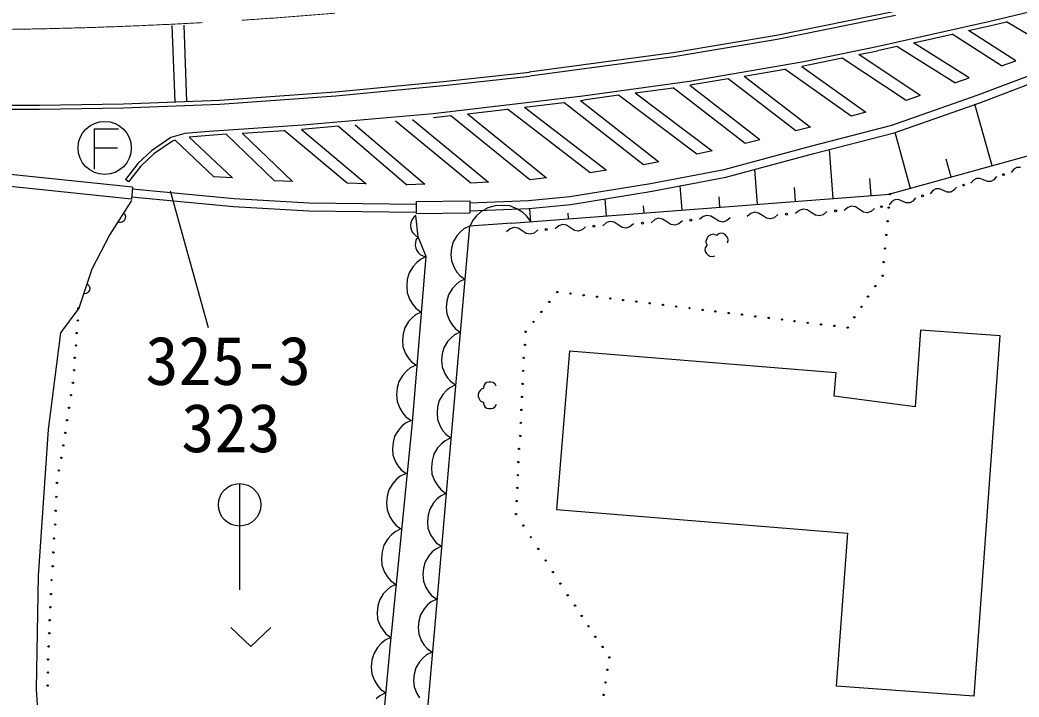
# Model space of a CAD drawing. Units: millimetres, scale not verified. Extents: x 40000 to 680000, y 20000 to 380000.
# Drawn here: x 409090 to 446692, y 237750 to 263248 of the extents above; entities that cross this region are included whole.
import ezdxf
from ezdxf.enums import TextEntityAlignment as Align

# ---------------------------------------------------------------- set-up
doc = ezdxf.new("R2010")
doc.units = ezdxf.units.MM
doc.header["$LTSCALE"] = 1000
doc.linetypes.add('CHAIN', pattern=[18.5, 12, -1.5, 3.5, -1.5])
for name, color, linetype, lineweight in [('M-BGD', 7, 'Continuous', 25), ('M-BMK', 2, 'CHAIN', 13), ('M-STR-STRC', 7, 'Continuous', 25)]:
    doc.layers.add(name, color=color, linetype=linetype, lineweight=lineweight)
doc.styles.add('ＭＳ ゴシック', font='')
doc.styles.get('ＭＳ ゴシック').set_extended_font_data('MS Gothic')

msp = doc.modelspace()

# ---------------------------------------------------------------- linework, layer by layer
at = {"layer": 'M-BGD'}
for p, q in [((450227, 264310), (445548, 263176)), ((442015, 263562), (437563, 262661)), ((442047, 263415), (437590, 262513)), ((414807, 263038), (414913, 260164)), ((415257, 263051), (415362, 260182)), ((445548, 263176), (441341, 262235)), ((444788, 262852), (445582, 263030)), ((446568, 261710), (444788, 262852)), ((445582, 263030), (446216, 263184)), ((447848, 262208), (446216, 263184)), ((437563, 262661), (433675, 262012)), ((437590, 262513), (433697, 261864)), ((442715, 262389), (444170, 262714)), ((446036, 261517), (444170, 262714)), ((441341, 262235), (438590, 261671)), ((442091, 262249), (441372, 262088)), ((444279, 260879), (442091, 262249)), ((444815, 261073), (442715, 262389)), ((433675, 262012), (428259, 261287)), ((433697, 261864), (428279, 261138)), ((440036, 261814), (438512, 261502)), ((442447, 260211), (440036, 261814)), ((440657, 261942), (441372, 262088)), ((442972, 260402), (440657, 261942)), ((438590, 261671), (434292, 260937)), ((436347, 261135), (437884, 261398)), ((440373, 259620), (437884, 261398)), ((438512, 261502), (440926, 259777)), ((445116, 260416), (447796, 261434)), ((446036, 261517), (446568, 261710)), ((425139, 260938), (428262, 261287)), ((425155, 260789), (428279, 261138)), ((435743, 261032), (434315, 260788)), ((438288, 259073), (435743, 261032)), ((436347, 261135), (438838, 259217)), ((444279, 260879), (444815, 261073)), ((445219, 260134), (447905, 261154)), ((420960, 260543), (425139, 260938)), ((420972, 260394), (425155, 260789)), ((434292, 260937), (430281, 260377)), ((432250, 260501), (433677, 260699)), ((436383, 258601), (433677, 260699)), ((436939, 258739), (434300, 260786)), ((412986, 260088), (416601, 260230)), ((416601, 260230), (420960, 260543)), ((416610, 260081), (420972, 260394)), ((430281, 260377), (424641, 259713)), ((430189, 260216), (430300, 260229)), ((430189, 260216), (433136, 257909)), ((431619, 260412), (430300, 260229)), ((434567, 258196), (431619, 260412)), ((432250, 260501), (435144, 258325)), ((441908, 259291), (445116, 260416)), ((442972, 260402), (442447, 260211)), ((407243, 260039), (409824, 260036)), ((407243, 259889), (409825, 259886)), ((409824, 260036), (412986, 260088)), ((409825, 259886), (412990, 259939)), ((412990, 259939), (416610, 260081)), ((425929, 259714), (427442, 259892)), ((430545, 257495), (427442, 259892)), ((428081, 259967), (429554, 260141)), ((428081, 259967), (431162, 257587)), ((432554, 257793), (429554, 260141)), ((441996, 259003), (445219, 260134)), ((445676, 257750), (445035, 260077)), ((424641, 259713), (419731, 259282)), ((423864, 259494), (426725, 257139)), ((425305, 259640), (424656, 259564)), ((428285, 257223), (425305, 259640)), ((425929, 259714), (428907, 257298)), ((440926, 259777), (440373, 259620)), ((411878, 259148), (411878, 257628)), ((411878, 259148), (412798, 259148)), ((419731, 259282), (416193, 259052)), ((417458, 258984), (419032, 259086)), ((421399, 257099), (419032, 259086)), ((421081, 259250), (419683, 259127)), ((419683, 259127), (422119, 257082)), ((421081, 259250), (423650, 257046)), ((421708, 259305), (424322, 257062)), ((426061, 257103), (423224, 259438)), ((438838, 259217), (438288, 259073)), ((438897, 258504), (441908, 259291)), ((414766, 258827), (414038, 258322)), ((415300, 258979), (414766, 258827)), ((414933, 258719), (414831, 258690)), ((416388, 257345), (414933, 258719)), ((416193, 259052), (415300, 258979)), ((416205, 258903), (415459, 258841)), ((415459, 258841), (417094, 257298)), ((416850, 258945), (416205, 258903)), ((418674, 257192), (416850, 258945)), ((417458, 258984), (419347, 257169)), ((436939, 258739), (436383, 258601)), ((438973, 258214), (441996, 259003)), ((442605, 256905), (442025, 259014)), ((411878, 258428), (412758, 258428)), ((414831, 258690), (414133, 258205)), ((435591, 257623), (438897, 258504)), ((439702, 256530), (439561, 258367)), ((447979, 258384), (441826, 256694)), ((414038, 258322), (413528, 257846)), ((414133, 258205), (413640, 257745)), ((435144, 258325), (434567, 258196)), ((435657, 257330), (438973, 258214)), ((444140, 257327), (443952, 258011)), ((413528, 257846), (413060, 257241)), ((413640, 257745), (413178, 257150)), ((431162, 257587), (430545, 257495)), ((433136, 257909), (432554, 257793)), ((432827, 257096), (435591, 257623)), ((436855, 256312), (436755, 257622)), ((446497, 257624), (446398, 257498)), ((446613, 257687), (446497, 257624)), ((446745, 257689), (446613, 257687)), ((413324, 256953), (407283, 257579)), ((413178, 257150), (413060, 257241)), ((417094, 257298), (416388, 257345)), ((428907, 257298), (428285, 257223)), ((432879, 256800), (435657, 257330)), ((441126, 256639), (441076, 257284)), ((444977, 257221), (444881, 257100)), ((445089, 257283), (444977, 257221)), ((445217, 257284), (445089, 257283)), ((445361, 257226), (445217, 257284)), ((445504, 257168), (445361, 257226)), ((445744, 257231), (445632, 257169)), ((445840, 257352), (445744, 257231)), ((413283, 256504), (407248, 257130)), ((413323, 256949), (413282, 256491)), ((413317, 256884), (417151, 256529)), ((419347, 257169), (418674, 257192)), ((422119, 257082), (421399, 257099)), ((424322, 257062), (423650, 257046)), ((426725, 257139), (426061, 257103)), ((429790, 256601), (432827, 257096)), ((434008, 256093), (433938, 257002)), ((438279, 256421), (438239, 256935)), ((443566, 256887), (443450, 256823)), ((443698, 256888), (443566, 256887)), ((443846, 256828), (443698, 256888)), ((444242, 256833), (444126, 256769)), ((444341, 256958), (444242, 256833)), ((445632, 257169), (445504, 257168)), ((413291, 256585), (417129, 256230)), ((417151, 256529), (419970, 256365)), ((427602, 255602), (441826, 256694)), ((428227, 256448), (429790, 256601)), ((429829, 256303), (432879, 256800)), ((431161, 255875), (431112, 256512)), ((435431, 256202), (435402, 256586)), ((442018, 256480), (441903, 256417)), ((442150, 256482), (442018, 256480)), ((442299, 256422), (442150, 256482)), ((442794, 256552), (442694, 256426)), ((443450, 256823), (443351, 256698)), ((443994, 256768), (443846, 256828)), ((444126, 256769), (443994, 256768)), ((413292, 256445), (412473, 255169)), ((417129, 256230), (419959, 256065)), ((419970, 256365), (423998, 256312)), ((423997, 256406), (426016, 256431)), ((423997, 256406), (424003, 255956)), ((426016, 256431), (426022, 255981)), ((426017, 256363), (428227, 256448)), ((426021, 256063), (428247, 256149)), ((426705, 256179), (426441, 256021)), ((426977, 256246), (426705, 256179)), ((427252, 256267), (426977, 256246)), ((427531, 256243), (427252, 256267)), ((427817, 256126), (427531, 256243)), ((428011, 256003), (427817, 256126)), ((428247, 256149), (429829, 256303)), ((428314, 255657), (428277, 256139)), ((432584, 255984), (432564, 256247)), ((438421, 256079), (438281, 255959)), ((438567, 256126), (438421, 256079)), ((438717, 256098), (438567, 256126)), ((438872, 255997), (438717, 256098)), ((440246, 256192), (440109, 256075)), ((440387, 256237), (440246, 256192)), ((440533, 256211), (440387, 256237)), ((440684, 256112), (440533, 256211)), ((440835, 256013), (440684, 256112)), ((441259, 256148), (441122, 256032)), ((441903, 256417), (441803, 256291)), ((442447, 256361), (442299, 256422)), ((442579, 256363), (442447, 256361)), ((442694, 256426), (442579, 256363)), ((412991, 255975), (413023, 255936)), ((413042, 255743), (413007, 255689)), ((413023, 255936), (413043, 255894)), ((413054, 255792), (413042, 255743)), ((413043, 255894), (413055, 255839)), ((413055, 255839), (413054, 255792)), ((419959, 256065), (424002, 256012)), ((423834, 255703), (423796, 255603)), ((423875, 255772), (423834, 255703)), ((423918, 255824), (423875, 255772)), ((423993, 255880), (423918, 255824)), ((424075, 255077), (423993, 255880)), ((424003, 255956), (426022, 255981)), ((426141, 255721), (426021, 255481)), ((426268, 255869), (426141, 255721)), ((426441, 256021), (426268, 255869)), ((428159, 255876), (428011, 256003)), ((428314, 255657), (428159, 255876)), ((429737, 255766), (429721, 255979)), ((432982, 255733), (432842, 255613)), ((433128, 255780), (432982, 255733)), ((433278, 255752), (433128, 255780)), ((433433, 255651), (433278, 255752)), ((434807, 255846), (434670, 255729)), ((434948, 255891), (434807, 255846)), ((435094, 255865), (434948, 255891)), ((435245, 255766), (435094, 255865)), ((435395, 255667), (435245, 255766)), ((435820, 255802), (435683, 255686)), ((436603, 255961), (436466, 255844)), ((436745, 256006), (436603, 255961)), ((436891, 255979), (436745, 256006)), ((437041, 255880), (436891, 255979)), ((437192, 255782), (437041, 255880)), ((437338, 255755), (437192, 255782)), ((437479, 255800), (437338, 255755)), ((437616, 255917), (437479, 255800)), ((439026, 255895), (438872, 255997)), ((439176, 255868), (439026, 255895)), ((439322, 255914), (439176, 255868)), ((439462, 256034), (439322, 255914)), ((440981, 255986), (440835, 256013)), ((441122, 256032), (440981, 255986)), ((412824, 255626), (412775, 255639)), ((412871, 255625), (412824, 255626)), ((412926, 255637), (412871, 255625)), ((412968, 255658), (412926, 255637)), ((413007, 255689), (412968, 255658)), ((423796, 255603), (423790, 255506)), ((423790, 255506), (423799, 255410)), ((423799, 255410), (423825, 255316)), ((426007, 255480), (425331, 247747)), ((425797, 255378), (425667, 255269)), ((426007, 255480), (425797, 255378)), ((427602, 255602), (426007, 255480)), ((427543, 255387), (427403, 255267)), ((427689, 255434), (427543, 255387)), ((427839, 255406), (427689, 255434)), ((427993, 255305), (427839, 255406)), ((428584, 255342), (428444, 255222)), ((429368, 255500), (429231, 255383)), ((429509, 255545), (429368, 255500)), ((429655, 255519), (429509, 255545)), ((429806, 255420), (429655, 255519)), ((429956, 255321), (429806, 255420)), ((430244, 255340), (430102, 255295)), ((430381, 255457), (430244, 255340)), ((431164, 255615), (431027, 255498)), ((431306, 255660), (431164, 255615)), ((431452, 255633), (431306, 255660)), ((431602, 255534), (431452, 255633)), ((431753, 255436), (431602, 255534)), ((431899, 255409), (431753, 255436)), ((432040, 255454), (431899, 255409)), ((432177, 255571), (432040, 255454)), ((433587, 255549), (433433, 255651)), ((433737, 255522), (433587, 255549)), ((433883, 255568), (433737, 255522)), ((434023, 255688), (433883, 255568)), ((435541, 255640), (435395, 255667)), ((435683, 255686), (435541, 255640)), ((412473, 255169), (411791, 253861)), ((423825, 255316), (423882, 255226)), ((423882, 255226), (423937, 255167)), ((423937, 255167), (423989, 255124)), ((423989, 255124), (424074, 255084)), ((424019, 255002), (423993, 254939)), ((424075, 255077), (424019, 255002)), ((424382, 254336), (424075, 255077)), ((425533, 255120), (425393, 254891)), ((425667, 255269), (425533, 255120)), ((428148, 255203), (427993, 255305)), ((428298, 255176), (428148, 255203)), ((428444, 255222), (428298, 255176)), ((430102, 255295), (429956, 255321)), ((434937, 255006), (434909, 254921)), ((434965, 255063), (434937, 255006)), ((435021, 255120), (434965, 255063)), ((435092, 255162), (435021, 255120)), ((435191, 255177), (435092, 255162)), ((435262, 255163), (435191, 255177)), ((435318, 255136), (435262, 255163)), ((435346, 255164), (435318, 255136)), ((435417, 255207), (435346, 255164)), ((435487, 255221), (435417, 255207)), ((435558, 255208), (435487, 255221)), ((435629, 255166), (435558, 255208)), ((435686, 255110), (435629, 255166)), ((435729, 255039), (435686, 255110)), ((435744, 254940), (435729, 255039)), ((423973, 254862), (423966, 254755)), ((423966, 254755), (423988, 254660)), ((423993, 254939), (423973, 254862)), ((423988, 254660), (424024, 254571)), ((425332, 254656), (425311, 254417)), ((425393, 254891), (425332, 254656)), ((434883, 254666), (434869, 254595)), ((434869, 254595), (434884, 254525)), ((434925, 254737), (434883, 254666)), ((434909, 254921), (434910, 254864)), ((434910, 254864), (434924, 254822)), ((434924, 254822), (434953, 254766)), ((434953, 254766), (434925, 254737)), ((435716, 254855), (435744, 254940)), ((423861, 248083), (424382, 254336)), ((424024, 254571), (424076, 254489)), ((424161, 254230), (424024, 254116)), ((424076, 254489), (424157, 254418)), ((424157, 254418), (424226, 254377)), ((424382, 254336), (424161, 254230)), ((424226, 254377), (424289, 254351)), ((424289, 254351), (424381, 254338)), ((425311, 254417), (425330, 254174)), ((434884, 254525), (434927, 254454)), ((434927, 254454), (434983, 254398)), ((434983, 254398), (435054, 254356)), ((435054, 254356), (435154, 254342)), ((435154, 254342), (435238, 254371)), ((411791, 253861), (411300, 252394)), ((423883, 253960), (423734, 253721)), ((424024, 254116), (423883, 253960)), ((425330, 254174), (425429, 253924)), ((425429, 253924), (425534, 253755)), ((423669, 253474), (423646, 253223)), ((423734, 253721), (423669, 253474)), ((425534, 253755), (425643, 253625)), ((425832, 253488), (425622, 253386)), ((425643, 253625), (425832, 253488)), ((411609, 253317), (411649, 253287)), ((411649, 253287), (411680, 253252)), ((411680, 253252), (411705, 253201)), ((411715, 253105), (411695, 253044)), ((411705, 253201), (411715, 253156)), ((411715, 253156), (411715, 253105)), ((423646, 253223), (423664, 252968)), ((425359, 253128), (425218, 252899)), ((425492, 253276), (425359, 253128)), ((425622, 253386), (425492, 253276)), ((411533, 252938), (411482, 252938)), ((411578, 252948), (411533, 252938)), ((411629, 252973), (411578, 252948)), ((411664, 253004), (411629, 252973)), ((411695, 253044), (411664, 253004)), ((423664, 252968), (423766, 252706)), ((423766, 252706), (423876, 252527)), ((425218, 252899), (425157, 252663)), ((411300, 252394), (410612, 251471)), ((423876, 252527), (423990, 252390)), ((423990, 252390), (424188, 252245)), ((425157, 252663), (425136, 252424)), ((425136, 252424), (425155, 252182)), ((423847, 252035), (423712, 251887)), ((423977, 252144), (423847, 252035)), ((424188, 252245), (423977, 252144)), ((425155, 252182), (425254, 251932)), ((423571, 251659), (423509, 251424)), ((423712, 251887), (423571, 251659)), ((425254, 251932), (425359, 251762)), ((425359, 251762), (425468, 251632)), ((425468, 251632), (425657, 251495)), ((442987, 251568), (442783, 248675)), ((445989, 251356), (442987, 251568)), ((410612, 251471), (410148, 247826)), ((423509, 251424), (423487, 251185)), ((425317, 251284), (425184, 251135)), ((425447, 251393), (425317, 251284)), ((425657, 251495), (425447, 251393)), ((445002, 237785), (445989, 251356)), ((423487, 251185), (423504, 250942)), ((423504, 250942), (423602, 250692)), ((425043, 250907), (424982, 250671)), ((425184, 251135), (425043, 250907)), ((423602, 250692), (423706, 250522)), ((423706, 250522), (423815, 250391)), ((424982, 250671), (424961, 250432)), ((429774, 250789), (429287, 244808)), ((429774, 250789), (439795, 249973)), ((423782, 250147), (423645, 250033)), ((424003, 250253), (423782, 250147)), ((423815, 250391), (424003, 250253)), ((424961, 250432), (424980, 250189)), ((424980, 250189), (425079, 249940)), ((423504, 249878), (423355, 249638)), ((423645, 250033), (423504, 249878)), ((425079, 249940), (425184, 249770)), ((425184, 249770), (425293, 249640)), ((439795, 249973), (439722, 249076)), ((423290, 249391), (423267, 249141)), ((423355, 249638), (423290, 249391)), ((425272, 249401), (425142, 249292)), ((425482, 249503), (425272, 249401)), ((425293, 249640), (425482, 249503)), ((426417, 249311), (426357, 249230)), ((426477, 249351), (426417, 249311)), ((426537, 249371), (426477, 249351)), ((426556, 249491), (426536, 249411)), ((426536, 249411), (426537, 249371)), ((426595, 249552), (426556, 249491)), ((426655, 249592), (426595, 249552)), ((426735, 249613), (426655, 249592)), ((426815, 249613), (426735, 249613)), ((426895, 249594), (426815, 249613)), ((426976, 249534), (426895, 249594)), ((427016, 249454), (426976, 249534)), ((423267, 249141), (423285, 248886)), ((425009, 249143), (424868, 248914)), ((425142, 249292), (425009, 249143)), ((426357, 249230), (426338, 249150)), ((426338, 249150), (426338, 249070)), ((426338, 249070), (426359, 249010)), ((426359, 249010), (426399, 248930)), ((442783, 248675), (439722, 249076)), ((423285, 248886), (423387, 248623)), ((423387, 248623), (423497, 248444)), ((424807, 248679), (424787, 248440)), ((424868, 248914), (424807, 248679)), ((426399, 248930), (426440, 248891)), ((426440, 248891), (426480, 248871)), ((426480, 248871), (426540, 248851)), ((426540, 248851), (426540, 248811)), ((426540, 248811), (426561, 248731)), ((426561, 248731), (426601, 248672)), ((426601, 248672), (426661, 248632)), ((426661, 248632), (426741, 248613)), ((426741, 248613), (426821, 248613)), ((426821, 248613), (426901, 248634)), ((426901, 248634), (426981, 248694)), ((426981, 248694), (427020, 248774)), ((423497, 248444), (423611, 248307)), ((423611, 248307), (423808, 248162)), ((424787, 248440), (424805, 248197)), ((424805, 248197), (424904, 247947)), ((410148, 247826), (409774, 242317)), ((423026, 239601), (423861, 248083)), ((423333, 247805), (423192, 247577)), ((423468, 247953), (423333, 247805)), ((423598, 248061), (423468, 247953)), ((423808, 248162), (423598, 248061)), ((424904, 247947), (425009, 247778)), ((423192, 247577), (423130, 247341)), ((425331, 247747), (424702, 240472)), ((425009, 247778), (425119, 247648)), ((425307, 247511), (425087, 247403)), ((425119, 247648), (425307, 247511)), ((423130, 247341), (423108, 247102)), ((423108, 247102), (423125, 246860)), ((424810, 247133), (424663, 246893)), ((424951, 247289), (424810, 247133)), ((425087, 247403), (424951, 247289)), ((423125, 246860), (423222, 246610)), ((424663, 246893), (424599, 246645)), ((423222, 246610), (423327, 246439)), ((423327, 246439), (423436, 246309)), ((423436, 246309), (423624, 246171)), ((424599, 246645), (424577, 246394)), ((424577, 246394), (424597, 246139)), ((423266, 245951), (423125, 245795)), ((423403, 246065), (423266, 245951)), ((423624, 246171), (423403, 246065)), ((424597, 246139), (424700, 245877)), ((422976, 245556), (422911, 245309)), ((423125, 245795), (422976, 245556)), ((424700, 245877), (424811, 245699)), ((424811, 245699), (424925, 245562)), ((424925, 245562), (425124, 245419)), ((422911, 245309), (422888, 245058)), ((424784, 245207), (424650, 245059)), ((424914, 245317), (424784, 245207)), ((425124, 245419), (424914, 245317)), ((422888, 245058), (422906, 244803)), ((422906, 244803), (423008, 244541)), ((424510, 244830), (424449, 244594)), ((424650, 245059), (424510, 244830)), ((429287, 244808), (440234, 243917)), ((423008, 244541), (423118, 244362)), ((424449, 244594), (424428, 244355)), ((423118, 244362), (423232, 244225)), ((423429, 244080), (423209, 243974)), ((423232, 244225), (423429, 244080)), ((424428, 244355), (424447, 244113)), ((424447, 244113), (424545, 243863)), ((422931, 243704), (422782, 243465)), ((423072, 243860), (422931, 243704)), ((423209, 243974), (423072, 243860)), ((424545, 243863), (424651, 243693)), ((424651, 243693), (424760, 243563)), ((440234, 243917), (439816, 238162)), ((422782, 243465), (422717, 243218)), ((424739, 243324), (424609, 243215)), ((424949, 243426), (424739, 243324)), ((424760, 243563), (424949, 243426)), ((422717, 243218), (422693, 242967)), ((422693, 242967), (422712, 242712)), ((424475, 243066), (424335, 242838)), ((424609, 243215), (424475, 243066)), ((422712, 242712), (422814, 242450)), ((424274, 242602), (424253, 242363)), ((424335, 242838), (424274, 242602)), ((409774, 242317), (409702, 238045)), ((422814, 242450), (422924, 242271)), ((422924, 242271), (423038, 242134)), ((424253, 242363), (424272, 242120)), ((423025, 241888), (422894, 241779)), ((423235, 241989), (423025, 241888)), ((423038, 242134), (423235, 241989)), ((424272, 242120), (424371, 241871)), ((424371, 241871), (424476, 241701)), ((422760, 241631), (422618, 241403)), ((422894, 241779), (422760, 241631)), ((424476, 241701), (424585, 241571)), ((424774, 241434), (424564, 241332)), ((424585, 241571), (424774, 241434)), ((422556, 241168), (422534, 240929)), ((422618, 241403), (422556, 241168)), ((424301, 241074), (424160, 240845)), ((424434, 241223), (424301, 241074)), ((424564, 241332), (424434, 241223)), ((422534, 240929), (422552, 240686)), ((422552, 240686), (422649, 240436)), ((424160, 240845), (424099, 240610)), ((417028, 240375), (417778, 239655)), ((417778, 239655), (418528, 240375)), ((422649, 240436), (422754, 240266)), ((424702, 240472), (423721, 229433)), ((424099, 240610), (424078, 240371)), ((424078, 240371), (424097, 240128)), ((422754, 240266), (422862, 240135)), ((423050, 239997), (422830, 239891)), ((422862, 240135), (423050, 239997)), ((424097, 240128), (424196, 239878)), ((422094, 229699), (423026, 239601)), ((422551, 239622), (422403, 239383)), ((422692, 239777), (422551, 239622)), ((422830, 239891), (422692, 239777)), ((424196, 239878), (424301, 239709)), ((424301, 239709), (424410, 239579)), ((424410, 239579), (424599, 239442)), ((422403, 239383), (422338, 239136)), ((424259, 239230), (424126, 239082)), ((424389, 239340), (424259, 239230)), ((424599, 239442), (424389, 239340)), ((422338, 239136), (422314, 238885)), ((422314, 238885), (422333, 238630)), ((423985, 238853), (423924, 238617)), ((424126, 239082), (423985, 238853)), ((422333, 238630), (422435, 238367)), ((423924, 238617), (423903, 238378)), ((409702, 238045), (410071, 231692)), ((422435, 238367), (422545, 238188)), ((422545, 238188), (422659, 238051)), ((422659, 238051), (422856, 237906)), ((423903, 238378), (423922, 238136)), ((423922, 238136), (424021, 237886)), ((445002, 237785), (439816, 238162)), ((422635, 237800), (422498, 237686)), ((422856, 237906), (422635, 237800)), ((424021, 237886), (424126, 237716))]:
    msp.add_line(p, q, dxfattribs=at)
for centre, radius in [((412278, 258428), 1000), ((446108, 257426), 32), ((444610, 257030), 31), ((441837, 256693), 25), ((443063, 256626), 32), ((439791, 256056), 36), ((441515, 256216), 32), ((441790, 256181), 25), ((434343, 255709), 36), ((437942, 255938), 37), ((428895, 255362), 36), ((430694, 255480), 36), ((432519, 255591), 37), ((441744, 255668), 25), ((441697, 255155), 25), ((441650, 254642), 25), ((441603, 254129), 25), ((441557, 253617), 25), ((441284, 253227), 25), ((429310, 253002), 25), ((429810, 252943), 25), ((430311, 252883), 25), ((430811, 252824), 25), ((431311, 252759), 25), ((431787, 252699), 25), ((441011, 252832), 25), ((411288, 252395), 25), ((429012, 252632), 25), ((432287, 252640), 25), ((432788, 252580), 25), ((433288, 252515), 25), ((433788, 252455), 25), ((434289, 252396), 25), ((434789, 252330), 25), ((440764, 252443), 25), ((411266, 251927), 25), ((428715, 252255), 25), ((435265, 252271), 25), ((435765, 252211), 25), ((436265, 252152), 25), ((436766, 252086), 25), ((437266, 252027), 25), ((437767, 251968), 25), ((440491, 252054), 25), ((428417, 251878), 25), ((438242, 251908), 25), ((438742, 251843), 25), ((439243, 251783), 25), ((439743, 251724), 25), ((440244, 251664), 25), ((411219, 251457), 25), ((428119, 251507), 25), ((411197, 250989), 25), ((428097, 251013), 25), ((411150, 250526), 25), ((428050, 250525), 25), ((411128, 250057), 25), ((428028, 250032), 25), ((411080, 249588), 25), ((428007, 249544), 25), ((411008, 249119), 25), ((427984, 249050), 25), ((410936, 248643), 25), ((427963, 248562), 25), ((410864, 248174), 25), ((427941, 248075), 25), ((410792, 247698), 25), ((427919, 247581), 25), ((410720, 247229), 25), ((427872, 247093), 25), ((410648, 246760), 25), ((410551, 246284), 25), ((427850, 246599), 25), ((427828, 246111), 25), ((410479, 245815), 25), ((427806, 245624), 25), ((410457, 245290), 25), ((427784, 245130), 25), ((410436, 244765), 25), ((427762, 244642), 25), ((410414, 244246), 25), ((428040, 244206), 25), ((410367, 243721), 25), ((428318, 243771), 25), ((428596, 243329), 25), ((410346, 243195), 25), ((428873, 242893), 25), ((410324, 242676), 25), ((410277, 242151), 25), ((429151, 242457), 25), ((429429, 242021), 25), ((410255, 241626), 25), ((429706, 241585), 25), ((410233, 241132), 25), ((429984, 241193), 25), ((410212, 240644), 25), ((430236, 240807), 25), ((430489, 240415), 25), ((410190, 240151), 25), ((430741, 240023), 25), ((410168, 239657), 25), ((431019, 239637), 25), ((410146, 239169), 25), ((431271, 239245), 25), ((431199, 238776), 25), ((410149, 238675), 25), ((410127, 238181), 25), ((431127, 238300), 25), ((431055, 237831), 25)]:
    msp.add_circle(centre, radius, dxfattribs=at)
at = {"layer": 'M-BMK'}
msp.add_arc((406235, 436081), 173204, 263.12834, 289.94707, dxfattribs=at)
at = {"layer": 'M-STR-STRC'}
for p, q in [((414740, 256813), (416174, 251664)), ((417356, 245788), (417356, 241788))]:
    msp.add_line(p, q, dxfattribs=at)
msp.add_circle((417356, 244988), 800, dxfattribs=at)

# ---------------------------------------------------------------- texts
at = {"layer": 'M-STR-STRC', "style": 'ＭＳ ゴシック'}
for s, p in [('325-3', (413811, 248952)), ('323', (415162, 246420))]:
    msp.add_text(s, height=1833, dxfattribs=at).set_placement(p, align=Align.BOTTOM_LEFT)

doc.saveas('drawing.dxf')
